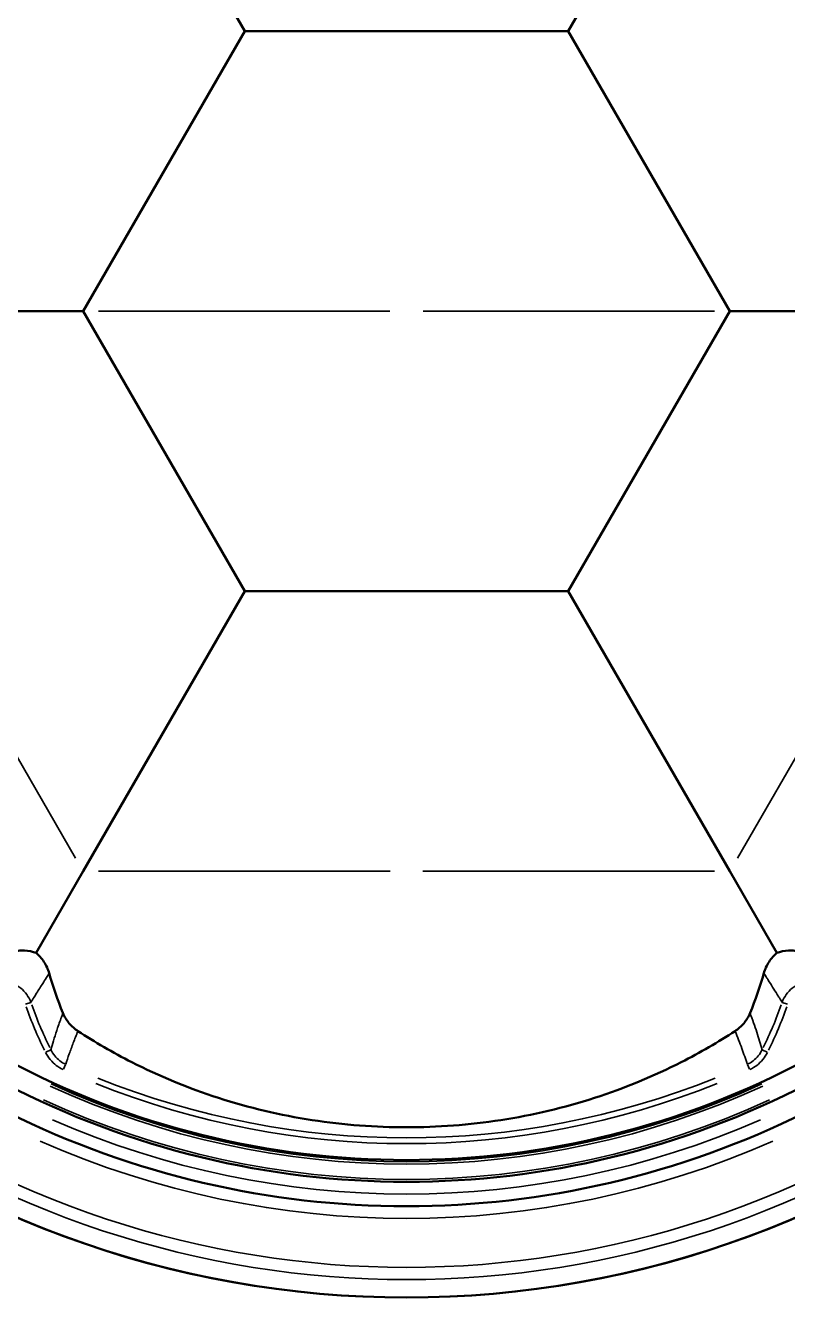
# Model space of a CAD drawing. Header units: millimetres. Extents: x 40 to 2195, y 40 to 1687.
# Drawn here: x 1086.3 to 1148.9, y 1306.3 to 1410.8 of the extents above; entities that cross this region are included whole.
import ezdxf

# ---------------------------------------------------------------- set-up
doc = ezdxf.new("R2010")
doc.units = ezdxf.units.MM
doc.header["$LTSCALE"] = 8
doc.layers.add('Visible (ISO)', color=7, linetype='Continuous', lineweight=50)
doc.layers.add('Visible Narrow (ISO)', color=7, linetype='Continuous', lineweight=35)

msp = doc.modelspace()

# ---------------------------------------------------------------- linework, layer by layer
at = {"layer": 'Visible (ISO)'}
for p, q in [((1091.042, 1433.322), (1104.321, 1410.322)), ((1130.879, 1410.322), (1144.158, 1433.322)), ((1104.321, 1410.322), (1091.042, 1387.322)), ((1130.879, 1410.322), (1104.321, 1410.322)), ((1144.158, 1387.322), (1130.879, 1410.322)), ((1064.484, 1387.322), (1091.042, 1387.322)), ((1091.042, 1387.322), (1104.321, 1364.322)), ((1130.879, 1364.322), (1144.158, 1387.322)), ((1170.716, 1387.322), (1144.158, 1387.322)), ((1091.042, 1341.322), (1104.321, 1364.322)), ((1104.321, 1364.322), (1130.879, 1364.322)), ((1144.158, 1341.322), (1130.879, 1364.322)), ((1091.041, 1341.321), (1087.177, 1334.627)), ((1144.159, 1341.321), (1148.023, 1334.627))]:
    msp.add_line(p, q, dxfattribs=at)
for centre, radius, start, end in [((1117.6, 1341.322), 30.523, 195.91062, 202.3943), ((1117.6, 1341.322), 30.523, 337.6057, 344.08938), ((1117.6, 1387.322), 81, 228.68033, 311.31967), ((1117.6, 1387.322), 81, 228.82798, 311.17202), ((1117.6, 1387.322), 69.709, 241.82758, 298.17242), ((1117.5, 1341.264), 32.475, 209.91719, 209.91722), ((1117.449, 1341.408), 32.763, 330.08272, 330.08274), ((1117.6, 1387.322), 71.5, 242.52237, 297.47763), ((1117.6, 1387.322), 73.5, 243.52818, 296.47182)]:
    msp.add_arc(centre, radius, start, end, dxfattribs=at)
for points, knots in [([(1085.193, 1334.717), (1085.358, 1334.758), (1085.525, 1334.787), (1085.873, 1334.82), (1086.053, 1334.823), (1086.566, 1334.795), (1086.887, 1334.729), (1087.177, 1334.627)], [0.000001, 0.000001, 0.000001, 0.000001, 0.05093288, 0.05093288, 0.10610288, 0.10610288, 0.21221273, 0.21221273, 0.21221273, 0.21221273]), ([(1087.177, 1334.627), (1087.41, 1334.427), (1087.627, 1334.182), (1087.909, 1333.752), (1087.996, 1333.594), (1088.141, 1333.276), (1088.2, 1333.117), (1088.246, 1332.954)], [0.000001, 0.000001, 0.000001, 0.000001, 0.10642832, 0.10642832, 0.16184978, 0.16184978, 0.21285078, 0.21285078, 0.21285078, 0.21285078]), ([(1146.954, 1332.954), (1147, 1333.117), (1147.059, 1333.276), (1147.204, 1333.594), (1147.291, 1333.752), (1147.573, 1334.182), (1147.79, 1334.427), (1148.023, 1334.627)], [0.000001, 0.000001, 0.000001, 0.000001, 0.05084909, 0.05084909, 0.10610439, 0.10610439, 0.21221263, 0.21221263, 0.21221263, 0.21221263]), ([(1148.023, 1334.627), (1148.313, 1334.729), (1148.634, 1334.795), (1149.147, 1334.823), (1149.327, 1334.82), (1149.675, 1334.787), (1149.842, 1334.758), (1150.007, 1334.717)], [0.000001, 0.000001, 0.000001, 0.000001, 0.10643036, 0.10643036, 0.16176596, 0.16176596, 0.21285073, 0.21285073, 0.21285073, 0.21285073]), ([(1089.379, 1329.693), (1089.508, 1329.38), (1089.686, 1329.091), (1090.108, 1328.586), (1090.35, 1328.372), (1090.608, 1328.204)], [-0.20383537, -0.20383537, -0.20383537, -0.20383537, -0.10188629, -0.10188629, -0.000001, -0.000001, -0.000001, -0.000001]), ([(1144.592, 1328.204), (1144.85, 1328.372), (1145.092, 1328.586), (1145.514, 1329.091), (1145.692, 1329.38), (1145.821, 1329.693)], [-0.20318888, -0.20318888, -0.20318888, -0.20318888, -0.10162616, -0.10162616, -0.000001, -0.000001, -0.000001, -0.000001]), ([(1144.592, 1328.204), (1143.212, 1327.304), (1141.73, 1326.442), (1137.938, 1324.516), (1135.541, 1323.522), (1130.553, 1321.914), (1127.958, 1321.3), (1122.747, 1320.493), (1120.13, 1320.3), (1115.07, 1320.3), (1112.453, 1320.493), (1107.242, 1321.3), (1104.647, 1321.914), (1099.659, 1323.522), (1097.262, 1324.516), (1093.47, 1326.442), (1091.988, 1327.304), (1090.608, 1328.204)], [16.9812516, 16.9812516, 16.9812516, 16.9812516, 17.5147759, 17.5147759, 18.2738196, 18.2738196, 19.0328633, 19.0328633, 19.7919071, 19.7919071, 20.5509508, 20.5509508, 21.3099945, 21.3099945, 22.0690383, 22.0690383, 22.6025626, 22.6025626, 22.6025626, 22.6025626])]:
    msp.add_open_spline(points, degree=3, knots=knots, dxfattribs=at)
at = {"layer": 'Visible Narrow (ISO)'}
for p, q in [((1092.3, 1387.322), (1116.234, 1387.322)), ((1142.9, 1387.322), (1118.966, 1387.322)), ((1078.439, 1363.151), (1090.414, 1342.41)), ((1156.761, 1363.151), (1144.786, 1342.41)), ((1116.248, 1341.322), (1092.298, 1341.322)), ((1118.952, 1341.322), (1142.902, 1341.322)), ((1086.733, 1330.56), (1086.312, 1330.413)), ((1148.467, 1330.56), (1148.888, 1330.413)), ((1088.378, 1326.67), (1087.98, 1326.47)), ((1146.822, 1326.67), (1147.22, 1326.47)), ((1089.6, 1325.466), (1089.421, 1325.071)), ((1145.6, 1325.466), (1145.779, 1325.071))]:
    msp.add_line(p, q, dxfattribs=at)
for centre, radius, start, end in [((1117.6, 1341.322), 33.168, 199.5914, 206.25912), ((1117.6, 1341.322), 32.681, 199.5914, 206.25912), ((1117.6, 1341.322), 32.681, 333.74088, 340.4086), ((1117.6, 1341.322), 33.168, 333.74088, 340.4086), ((1117.6, 1387.322), 78.522, 232.94869, 307.05131), ((1117.6, 1387.322), 79.522, 232.94869, 307.05131), ((1117.6, 1387.322), 70.046, 245.3053, 294.6947), ((1117.6, 1387.322), 69.846, 245.3053, 294.6947), ((1117.6, 1387.322), 68.363, 248.08059, 291.91941), ((1117.6, 1387.322), 67.888, 248.08059, 291.91941), ((1117.6, 1387.322), 71.3, 245.27013, 294.72987), ((1117.6, 1387.322), 72.5, 246.34906, 293.65094), ((1117.6, 1387.322), 74.5, 246.17537, 293.82463)]:
    msp.add_arc(centre, radius, start, end, dxfattribs=at)
for points, knots in [([(1086.741, 1330.563), (1086.83, 1330.704), (1086.92, 1330.848), (1087.079, 1331.102), (1087.147, 1331.21), (1087.301, 1331.455), (1087.388, 1331.593), (1087.557, 1331.861), (1087.639, 1331.992), (1087.821, 1332.28), (1087.92, 1332.438), (1088.095, 1332.715), (1088.17, 1332.834), (1088.246, 1332.954)], [0, 0, 0, 0, 0.1925373, 0.1925373, 0.3333333, 0.3333333, 0.5059867, 0.5059867, 0.6666667, 0.6666667, 0.8581838, 0.8581838, 1, 1, 1, 1]), ([(1146.954, 1332.954), (1147.021, 1332.848), (1147.089, 1332.741), (1147.157, 1332.633), (1147.207, 1332.553), (1147.257, 1332.473), (1147.308, 1332.393), (1147.428, 1332.203), (1147.549, 1332.01), (1147.673, 1331.813), (1147.675, 1331.811), (1147.677, 1331.808), (1147.679, 1331.805), (1147.801, 1331.611), (1147.926, 1331.412), (1148.055, 1331.207), (1148.114, 1331.113), (1148.173, 1331.018), (1148.234, 1330.922), (1148.308, 1330.804), (1148.383, 1330.684), (1148.459, 1330.563)], [0, 0, 0, 0, 0.14411785, 0.14411785, 0.14411785, 0.25, 0.25, 0.25, 0.5, 0.5, 0.5, 0.50357569, 0.50357569, 0.50357569, 0.75, 0.75, 0.75, 0.86254376, 0.86254376, 0.86254376, 0.99999999, 0.99999999, 0.99999999, 0.99999999]), ([(1086.741, 1330.563), (1086.659, 1330.793), (1086.431, 1331.225), (1085.93, 1331.747), (1085.306, 1332.107), (1084.604, 1332.28), (1084.115, 1332.261), (1083.875, 1332.217)], [0, 0, 0, 0, 0.2, 0.4, 0.6, 0.8, 1, 1, 1, 1]), ([(1151.325, 1332.217), (1151.085, 1332.261), (1150.596, 1332.28), (1149.894, 1332.107), (1149.27, 1331.747), (1148.769, 1331.225), (1148.541, 1330.793), (1148.459, 1330.563)], [0.00000202, 0.00000202, 0.00000202, 0.00000202, 0.2, 0.4, 0.6, 0.8, 1, 1, 1, 1]), ([(1088.386, 1326.674), (1088.453, 1326.908), (1088.524, 1327.148), (1088.599, 1327.392), (1088.622, 1327.468), (1088.646, 1327.545), (1088.67, 1327.621), (1088.755, 1327.894), (1088.845, 1328.17), (1088.941, 1328.457), (1088.959, 1328.51), (1088.977, 1328.562), (1088.995, 1328.616), (1089.104, 1328.935), (1089.222, 1329.269), (1089.349, 1329.614), (1089.359, 1329.64), (1089.369, 1329.667), (1089.379, 1329.693)], [0, 0, 0, 0, 0.2540477, 0.2540477, 0.2540477, 0.3333333, 0.3333333, 0.3333333, 0.6151021, 0.6151021, 0.6151021, 0.6666667, 0.6666667, 0.6666667, 0.9763133, 0.9763133, 0.9763133, 1, 1, 1, 1]), ([(1146.814, 1326.674), (1146.748, 1326.906), (1146.678, 1327.142), (1146.604, 1327.381), (1146.531, 1327.619), (1146.455, 1327.861), (1146.374, 1328.109), (1146.293, 1328.357), (1146.207, 1328.611), (1146.115, 1328.875), (1146.024, 1329.139), (1145.926, 1329.412), (1145.821, 1329.693)], [0.00000149, 0.00000149, 0.00000149, 0.00000149, 0.25, 0.25, 0.25, 0.5, 0.5, 0.5, 0.75, 0.75, 0.75, 1, 1, 1, 1]), ([(1089.604, 1325.476), (1089.695, 1325.757), (1089.793, 1326.047), (1089.896, 1326.339), (1089.999, 1326.632), (1090.107, 1326.929), (1090.225, 1327.238), (1090.343, 1327.548), (1090.471, 1327.871), (1090.608, 1328.204)], [0, 0, 0, 0, 0.33333333, 0.33333333, 0.33333333, 0.66666667, 0.66666667, 0.66666667, 1, 1, 1, 1]), ([(1145.596, 1325.475), (1145.527, 1325.688), (1145.455, 1325.903), (1145.305, 1326.338), (1145.227, 1326.557), (1145.063, 1327.006), (1144.977, 1327.235), (1144.793, 1327.709), (1144.695, 1327.953), (1144.592, 1328.204)], [0, 0, 0, 0, 0.25, 0.25, 0.5, 0.5, 0.75, 0.75, 1, 1, 1, 1]), ([(1089.604, 1325.476), (1089.434, 1325.553), (1089.109, 1325.748), (1088.691, 1326.155), (1088.475, 1326.492), (1088.386, 1326.674)], [0.00000025, 0.00000025, 0.00000025, 0.00000025, 0.33333333, 0.66666667, 1, 1, 1, 1]), ([(1146.814, 1326.674), (1146.727, 1326.494), (1146.513, 1326.16), (1146.096, 1325.752), (1145.768, 1325.554), (1145.596, 1325.475)], [0.00000128, 0.00000128, 0.00000128, 0.00000128, 0.33333333, 0.66666667, 1, 1, 1, 1])]:
    msp.add_open_spline(points, degree=3, knots=knots, dxfattribs=at)
for points in [[(1089.408, 1325.042), (1089.203, 1325.135), (1088.822, 1325.362), (1088.317, 1325.845), (1088.059, 1326.238), (1087.95, 1326.455)], [(1147.25, 1326.455), (1147.143, 1326.242), (1146.89, 1325.853), (1146.386, 1325.367), (1146, 1325.136), (1145.792, 1325.042)]]:
    msp.add_open_spline(points, degree=3, dxfattribs=at)

doc.saveas('drawing.dxf')
